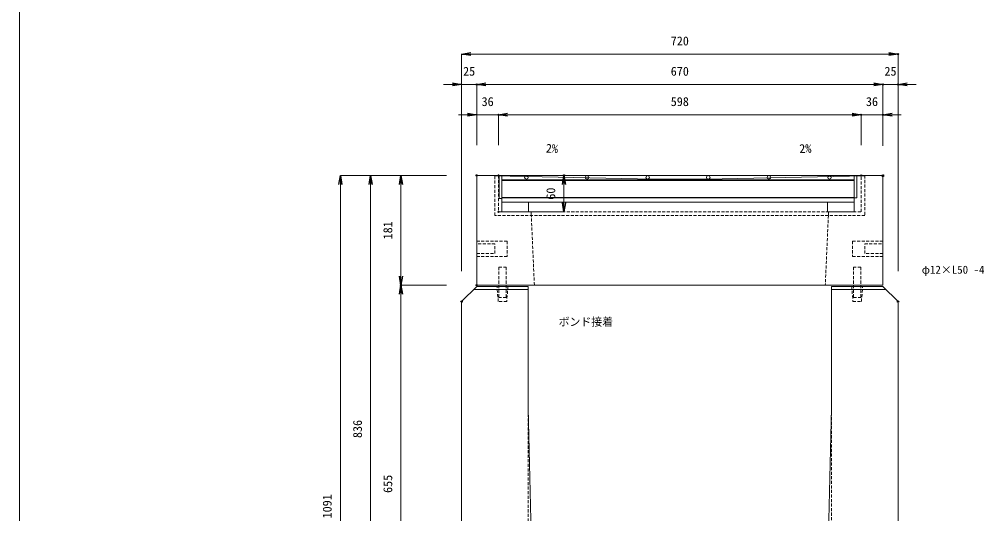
# Model space of a CAD drawing. Units: millimetres, scale not verified. Extents: x -1945 to 1945, y -1135 to 1705.
# Drawn here: x -1945 to -349, y -320 to 495 of the extents above; entities that cross this region are included whole.
import ezdxf
from ezdxf.enums import TextEntityAlignment as Align

# ---------------------------------------------------------------- set-up
doc = ezdxf.new("R2010")
doc.units = ezdxf.units.MM
doc.header["$LTSCALE"] = 10
doc.header["$PDMODE"] = 32
doc.header["$PDSIZE"] = 2
doc.linetypes.add('USER1', pattern=[0.75, 0.5, -0.25])
doc.layers.add('0-0_0', color=7, linetype='Continuous')
doc.layers.add('0-2_DEFPOINTS', color=7, linetype='Continuous')
for name, color, linetype, lineweight in [('0-1_TITLE', 7, 'Continuous', 18), ('0-3_KIJUN', 7, 'USER1', 18), ('0-5_SUNPO', 3, 'Continuous', 18), ('0-6_10-GR', 5, 'Continuous', 18)]:
    doc.layers.add(name, color=color, linetype=linetype, lineweight=lineweight)
doc.styles.add('ＭＳ ゴシック', font='')
doc.styles.get('ＭＳ ゴシック').set_extended_font_data('MS Gothic')

# ---------------------------------------------------------------- blocks, each defined once
blk = doc.blocks.new('_OPEN')
at = {"layer": '0-0_0'}
blk.add_line((0, 0), (-1, 0), dxfattribs=at)
blk.add_lwpolyline([(-1, 0.1667), (0, 0), (-1, -0.1667)], dxfattribs=at)
blk = doc.blocks.new('D1')
at = {"layer": '0-2_DEFPOINTS'}
for p in [(754.48, 1807.39), (754.48, 1657.39), (729.48, 1449.39)]:
    blk.add_point(p, dxfattribs=at)
at = {"layer": '0-5_SUNPO'}
for p, q in [((714.48, 1807.39), (699.48, 1807.39)), ((729.48, 1499.39), (729.48, 1807.39)), ((729.48, 1807.39), (754.48, 1807.39)), ((754.48, 1707.39), (754.48, 1807.39)), ((769.48, 1807.39), (784.48, 1807.39))]:
    blk.add_line(p, q, dxfattribs=at)
at = {"layer": '0-5_SUNPO', "xscale": 15, "yscale": 15}
blk.add_blockref('_OPEN', (729.48, 1807.39), dxfattribs=at)
at = {"layer": '0-5_SUNPO', "xscale": 15, "yscale": 15, "rotation": 180}
blk.add_blockref('_OPEN', (754.48, 1807.39), dxfattribs=at)
at = {"layer": '0-5_SUNPO', "color": 7, "style": 'ＭＳ ゴシック'}
blk.add_text('25', height=14.66, dxfattribs=at).set_placement((731.98, 1817.39), align=Align.BOTTOM_LEFT)
blk = doc.blocks.new('D2')
at = {"layer": '0-2_DEFPOINTS'}
for p in [(1424.48, 1807.39), (754.48, 1657.39), (1424.48, 1656.39)]:
    blk.add_point(p, dxfattribs=at)
at = {"layer": '0-5_SUNPO'}
for p, q in [((754.48, 1707.39), (754.48, 1807.39)), ((769.48, 1807.39), (1409.48, 1807.39)), ((1424.48, 1706.39), (1424.48, 1807.39))]:
    blk.add_line(p, q, dxfattribs=at)
at = {"layer": '0-5_SUNPO', "xscale": 15, "yscale": 15, "rotation": 180}
blk.add_blockref('_OPEN', (754.48, 1807.39), dxfattribs=at)
at = {"layer": '0-5_SUNPO', "xscale": 15, "yscale": 15}
blk.add_blockref('_OPEN', (1424.48, 1807.39), dxfattribs=at)
at = {"layer": '0-5_SUNPO', "color": 7, "style": 'ＭＳ ゴシック'}
blk.add_text('670', height=14.66, dxfattribs=at).set_placement((1074.48, 1817.39), align=Align.BOTTOM_LEFT)
blk = doc.blocks.new('D3')
at = {"layer": '0-2_DEFPOINTS'}
for p in [(1449.48, 1807.39), (1424.48, 1656.39), (1449.48, 1449.39)]:
    blk.add_point(p, dxfattribs=at)
at = {"layer": '0-5_SUNPO'}
for p, q in [((1409.48, 1807.39), (1394.48, 1807.39)), ((1424.48, 1706.39), (1424.48, 1807.39)), ((1424.48, 1807.39), (1449.48, 1807.39)), ((1449.48, 1499.39), (1449.48, 1807.39)), ((1464.48, 1807.39), (1479.48, 1807.39))]:
    blk.add_line(p, q, dxfattribs=at)
at = {"layer": '0-5_SUNPO', "xscale": 15, "yscale": 15}
blk.add_blockref('_OPEN', (1424.48, 1807.39), dxfattribs=at)
at = {"layer": '0-5_SUNPO', "xscale": 15, "yscale": 15, "rotation": 180}
blk.add_blockref('_OPEN', (1449.48, 1807.39), dxfattribs=at)
at = {"layer": '0-5_SUNPO', "color": 7, "style": 'ＭＳ ゴシック'}
blk.add_text('25', height=14.66, dxfattribs=at).set_placement((1426.98, 1817.39), align=Align.BOTTOM_LEFT)
blk = doc.blocks.new('D4')
at = {"layer": '0-2_DEFPOINTS'}
for p in [(1449.48, 1857.39), (729.48, 1449.39), (1449.48, 1449.39)]:
    blk.add_point(p, dxfattribs=at)
at = {"layer": '0-5_SUNPO'}
for p, q in [((729.48, 1499.39), (729.48, 1857.39)), ((744.48, 1857.39), (1434.48, 1857.39)), ((1449.48, 1499.39), (1449.48, 1857.39))]:
    blk.add_line(p, q, dxfattribs=at)
at = {"layer": '0-5_SUNPO', "xscale": 15, "yscale": 15, "rotation": 180}
blk.add_blockref('_OPEN', (729.48, 1857.39), dxfattribs=at)
at = {"layer": '0-5_SUNPO', "xscale": 15, "yscale": 15}
blk.add_blockref('_OPEN', (1449.48, 1857.39), dxfattribs=at)
at = {"layer": '0-5_SUNPO', "color": 7, "style": 'ＭＳ ゴシック'}
blk.add_text('720', height=14.66, dxfattribs=at).set_placement((1074.48, 1867.39), align=Align.BOTTOM_LEFT)
blk = doc.blocks.new('D6')
at = {"layer": '0-2_DEFPOINTS'}
for p in [(754.48, 1657.39), (529.48, 566.39), (749.48, 566.39)]:
    blk.add_point(p, dxfattribs=at)
at = {"layer": '0-5_SUNPO'}
for p, q in [((704.48, 1657.39), (529.48, 1657.39)), ((529.48, 1642.39), (529.48, 581.39)), ((699.48, 566.39), (529.48, 566.39))]:
    blk.add_line(p, q, dxfattribs=at)
at = {"layer": '0-5_SUNPO', "xscale": 15, "yscale": 15}
for p, rotation in [((529.48, 1657.39), 90), ((529.48, 566.39), 270)]:
    blk.add_blockref('_OPEN', p, dxfattribs=dict(at, rotation=rotation))
at = {"layer": '0-5_SUNPO', "color": 7, "style": 'ＭＳ ゴシック'}
blk.add_text('1091', height=14.66, rotation=90, dxfattribs=at).set_placement((519.48, 1091.89), align=Align.BOTTOM_LEFT)
blk = doc.blocks.new('D25')
at = {"layer": '0-2_DEFPOINTS'}
for p in [(754.48, 1657.39), (629.48, 1476.39), (754.48, 1476.39)]:
    blk.add_point(p, dxfattribs=at)
at = {"layer": '0-5_SUNPO'}
for p, q in [((704.48, 1657.39), (629.48, 1657.39)), ((629.48, 1642.39), (629.48, 1491.39)), ((704.48, 1476.39), (629.48, 1476.39))]:
    blk.add_line(p, q, dxfattribs=at)
at = {"layer": '0-5_SUNPO', "xscale": 15, "yscale": 15}
for p, rotation in [((629.48, 1657.39), 90), ((629.48, 1476.39), 270)]:
    blk.add_blockref('_OPEN', p, dxfattribs=dict(at, rotation=rotation))
at = {"layer": '0-5_SUNPO', "color": 7, "style": 'ＭＳ ゴシック'}
blk.add_text('181', height=14.66, rotation=90, dxfattribs=at).set_placement((619.48, 1551.89), align=Align.BOTTOM_LEFT)
blk = doc.blocks.new('D26')
at = {"layer": '0-2_DEFPOINTS'}
for p in [(754.48, 1476.39), (629.48, 821.39), (1089.48, 821.39)]:
    blk.add_point(p, dxfattribs=at)
at = {"layer": '0-5_SUNPO'}
for p, q in [((704.48, 1476.39), (629.48, 1476.39)), ((629.48, 1461.39), (629.48, 836.39)), ((1039.48, 821.39), (629.48, 821.39))]:
    blk.add_line(p, q, dxfattribs=at)
at = {"layer": '0-5_SUNPO', "xscale": 15, "yscale": 15}
for p, rotation in [((629.48, 1476.39), 90), ((629.48, 821.39), 270)]:
    blk.add_blockref('_OPEN', p, dxfattribs=dict(at, rotation=rotation))
at = {"layer": '0-5_SUNPO', "color": 7, "style": 'ＭＳ ゴシック'}
blk.add_text('655', height=14.66, rotation=90, dxfattribs=at).set_placement((619.48, 1133.89), align=Align.BOTTOM_LEFT)
blk = doc.blocks.new('D27')
at = {"layer": '0-2_DEFPOINTS'}
for p in [(754.48, 1657.39), (579.48, 821.39), (1089.48, 821.39)]:
    blk.add_point(p, dxfattribs=at)
at = {"layer": '0-5_SUNPO'}
for p, q in [((704.48, 1657.39), (579.48, 1657.39)), ((579.48, 1642.39), (579.48, 836.39)), ((1039.48, 821.39), (579.48, 821.39))]:
    blk.add_line(p, q, dxfattribs=at)
at = {"layer": '0-5_SUNPO', "xscale": 15, "yscale": 15}
for p, rotation in [((579.48, 1657.39), 90), ((579.48, 821.39), 270)]:
    blk.add_blockref('_OPEN', p, dxfattribs=dict(at, rotation=rotation))
at = {"layer": '0-5_SUNPO', "color": 7, "style": 'ＭＳ ゴシック'}
blk.add_text('836', height=14.66, rotation=90, dxfattribs=at).set_placement((569.48, 1224.39), align=Align.BOTTOM_LEFT)
blk = doc.blocks.new('D30')
at = {"layer": '0-2_DEFPOINTS'}
for p in [(790.48, 1757.39), (754.48, 1657.39), (790.48, 1657.39)]:
    blk.add_point(p, dxfattribs=at)
at = {"layer": '0-5_SUNPO'}
for p, q in [((739.48, 1757.39), (724.48, 1757.39)), ((754.48, 1707.39), (754.48, 1757.39)), ((754.48, 1757.39), (790.48, 1757.39)), ((790.48, 1707.39), (790.48, 1757.39)), ((805.48, 1757.39), (820.48, 1757.39))]:
    blk.add_line(p, q, dxfattribs=at)
at = {"layer": '0-5_SUNPO', "xscale": 15, "yscale": 15}
blk.add_blockref('_OPEN', (754.48, 1757.39), dxfattribs=at)
at = {"layer": '0-5_SUNPO', "xscale": 15, "yscale": 15, "rotation": 180}
blk.add_blockref('_OPEN', (790.48, 1757.39), dxfattribs=at)
at = {"layer": '0-5_SUNPO', "color": 7, "style": 'ＭＳ ゴシック'}
blk.add_text('36', height=14.66, dxfattribs=at).set_placement((762.48, 1767.39), align=Align.BOTTOM_LEFT)
blk = doc.blocks.new('D31')
at = {"layer": '0-2_DEFPOINTS'}
for p in [(1388.48, 1757.39), (790.48, 1657.39), (1388.48, 1657.39)]:
    blk.add_point(p, dxfattribs=at)
at = {"layer": '0-5_SUNPO'}
for p, q in [((790.48, 1707.39), (790.48, 1757.39)), ((805.48, 1757.39), (1373.48, 1757.39)), ((1388.48, 1707.39), (1388.48, 1757.39))]:
    blk.add_line(p, q, dxfattribs=at)
at = {"layer": '0-5_SUNPO', "xscale": 15, "yscale": 15, "rotation": 180}
blk.add_blockref('_OPEN', (790.48, 1757.39), dxfattribs=at)
at = {"layer": '0-5_SUNPO', "xscale": 15, "yscale": 15}
blk.add_blockref('_OPEN', (1388.48, 1757.39), dxfattribs=at)
at = {"layer": '0-5_SUNPO', "color": 7, "style": 'ＭＳ ゴシック'}
blk.add_text('598', height=14.66, dxfattribs=at).set_placement((1074.48, 1767.39), align=Align.BOTTOM_LEFT)
blk = doc.blocks.new('D32')
at = {"layer": '0-2_DEFPOINTS'}
for p in [(1424.48, 1757.39), (1388.48, 1657.39), (1424.48, 1657.39)]:
    blk.add_point(p, dxfattribs=at)
at = {"layer": '0-5_SUNPO'}
for p, q in [((1373.48, 1757.39), (1358.48, 1757.39)), ((1388.48, 1707.39), (1388.48, 1757.39)), ((1388.48, 1757.39), (1424.48, 1757.39)), ((1424.48, 1707.39), (1424.48, 1757.39)), ((1439.48, 1757.39), (1454.48, 1757.39))]:
    blk.add_line(p, q, dxfattribs=at)
at = {"layer": '0-5_SUNPO', "xscale": 15, "yscale": 15}
blk.add_blockref('_OPEN', (1388.48, 1757.39), dxfattribs=at)
at = {"layer": '0-5_SUNPO', "xscale": 15, "yscale": 15, "rotation": 180}
blk.add_blockref('_OPEN', (1424.48, 1757.39), dxfattribs=at)
at = {"layer": '0-5_SUNPO', "color": 7, "style": 'ＭＳ ゴシック'}
blk.add_text('36', height=14.66, dxfattribs=at).set_placement((1396.48, 1767.39), align=Align.BOTTOM_LEFT)
blk = doc.blocks.new('M16_insert_dan')
at = {"layer": '0-3_KIJUN', "color": 3}
for points in [[(0, -12.5), (-50, -12.5), (-50, 12.5), (0, 12.5)], [(0, 8), (-30, 8), (-30, -8), (0, -8)]]:
    blk.add_lwpolyline(points, close=True, dxfattribs=at)
blk = doc.blocks.new('D35')
at = {"layer": '0-2_DEFPOINTS'}
for p in [(790.48, 1657.39), (898.36, 1657.39), (790.48, 1597.39)]:
    blk.add_point(p, dxfattribs=at)
at = {"layer": '0-5_SUNPO'}
for p, q in [((840.48, 1657.39), (898.36, 1657.39)), ((898.36, 1612.39), (898.36, 1642.39)), ((840.48, 1597.39), (898.36, 1597.39))]:
    blk.add_line(p, q, dxfattribs=at)
at = {"layer": '0-5_SUNPO', "xscale": 15, "yscale": 15}
for p, rotation in [((898.36, 1657.39), 90), ((898.36, 1597.39), 270)]:
    blk.add_blockref('_OPEN', p, dxfattribs=dict(at, rotation=rotation))
at = {"layer": '0-5_SUNPO', "color": 7, "style": 'ＭＳ ゴシック'}
blk.add_text('60', height=14.66, rotation=90, dxfattribs=at).set_placement((888.36, 1617.39), align=Align.BOTTOM_LEFT)
blk = doc.blocks.new('A$C3D1F4F24')
at = {"layer": '0-6_10-GR'}
for p, q in [((0, 60), (0, 22)), ((0, 60), (4.5, 60)), ((4.5, 60), (4.5, 23)), ((4.5, 60), (4.5, 16)), ((585.5, 60), (4.5, 60)), ((585.5, 53), (4.5, 53)), ((585.5, 52), (4.5, 52)), ((585.5, 60), (585.5, 23)), ((590, 60), (585.5, 60)), ((585.5, 60), (585.5, 16)), ((590, 60), (590, 23)), ((0, 22), (4.5, 22)), ((585.5, 24), (4.5, 24)), ((585.5, 23), (4.5, 23)), ((585.5, 16), (4.5, 16)), ((541.5, 16), (585.5, 16)), ((541.5, 0), (541.5, 16)), ((590, 23), (585.5, 23)), ((585.5, 16), (585.5, 0)), ((585.5, 0), (541.5, 0))]:
    blk.add_line(p, q, dxfattribs=at)
blk.add_lwpolyline([(48.5, 16), (48.5, 0), (4.5, 0), (4.5, 16)], close=True, dxfattribs=at)
for centre in [(45, 57), (145, 57), (245, 57), (345, 57), (445, 57), (545, 57)]:
    blk.add_circle(centre, 3, dxfattribs=at)

msp = doc.modelspace()

# ---------------------------------------------------------------- linework, layer by layer
at = {"layer": '0-1_TITLE', "color": 2}
msp.add_lwpolyline([(-1945, -1135.16), (1945, -1135.16), (1945, 1704.84), (-1945, 1704.84)], close=True, dxfattribs=at)
at = {"layer": '0-3_KIJUN'}
msp.add_line((-1160.52, 237.39), (-1154.52, 237.39), dxfattribs=at)
at = {"layer": '0-3_KIJUN', "linetype": 'Continuous'}
for p, q in [((-1195.52, 49.39), (-1105.52, 49.39)), ((-515.52, 49.39), (-605.52, 49.39))]:
    msp.add_line(p, q, dxfattribs=at)
msp.add_lwpolyline([(-520.52, 56.39), (-1190.52, 56.39), (-1190.52, 237.39), (-520.52, 237.39)], close=True, dxfattribs=at)
for points in [[(-1187.52, 237.39), (-899.02, 231.39), (-812.02, 231.39), (-523.52, 237.39)], [(-515.52, -853.61), (-1195.52, -853.61), (-1215.52, -833.61), (-1215.52, 29.39), (-1190.52, 54.39), (-1105.52, 54.39), (-1105.52, -145.61), (-1100.52, -353.61)], [(-610.52, -353.61), (-605.52, -145.61), (-605.52, 54.39), (-520.52, 54.39), (-495.52, 29.39), (-495.52, -833.61), (-515.52, -853.61)]]:
    msp.add_lwpolyline(points, dxfattribs=at)
at = {"layer": '0-3_KIJUN'}
for points in [[(-1160.52, 237.39), (-1154.52, 237.39), (-1154.52, 177.39), (-556.52, 177.39), (-556.52, 237.39), (-550.52, 237.39), (-550.52, 171.39), (-1160.52, 171.39)], [(-1154.02, 86.39), (-1142.02, 86.39), (-1142.02, 36.39), (-1154.02, 36.39)], [(-557.02, 86.39), (-569.02, 86.39), (-569.02, 36.39), (-557.02, 36.39)], [(-1157.02, 54.39), (-1139.02, 54.39), (-1141.02, 29.39), (-1155.02, 29.39)], [(-554.02, 54.39), (-572.02, 54.39), (-570.02, 29.39), (-556.02, 29.39)]]:
    msp.add_lwpolyline(points, close=True, dxfattribs=at)
for points in [[(-610.52, 177.39), (-610.52, 171.39), (-615.52, 56.39), (-1095.52, 56.39), (-1100.52, 171.39), (-1100.52, 177.39)], [(-1105.52, 54.39), (-1105.52, -743.61), (-605.52, -743.61), (-605.52, 54.39)]]:
    msp.add_lwpolyline(points, dxfattribs=at)

# ---------------------------------------------------------------- block references
at = {"layer": '0-3_KIJUN', "rotation": 180}
msp.add_blockref('M16_insert_dan', (-1190.52, 116.39), dxfattribs=at)
at = {"layer": '0-3_KIJUN', "xscale": -1, "rotation": 180}
msp.add_blockref('M16_insert_dan', (-520.52, 116.39), dxfattribs=at)
at = {"layer": '0-5_SUNPO'}
for name in ['D4', 'D1', 'D2', 'D3', 'D30', 'D31', 'D32', 'D6', 'D27', 'D25', 'D35', 'D26']:
    msp.add_blockref(name, (-1945, -1420), dxfattribs=at)
at = {"layer": '0-6_10-GR'}
msp.add_blockref('A$C3D1F4F24', (-1153.64, 177.2), dxfattribs=at)

# ---------------------------------------------------------------- texts
at = {"layer": '0-5_SUNPO', "color": 7, "style": 'ＭＳ ゴシック'}
for rotation, p in [(358, (-1076.86, 270.57)), (2, (-658.13, 269.74))]:
    msp.add_text('2%', height=14.66, rotation=rotation, dxfattribs=at).set_placement(p, align=Align.BOTTOM_LEFT)
for s, p in [('φ12×L50 -4', (-456.51, 71.39)), ('ボンド接着', (-1055.52, -14.61))]:
    msp.add_text(s, height=13.2, dxfattribs=at).set_placement(p, align=Align.BOTTOM_LEFT)

doc.saveas('drawing.dxf')
